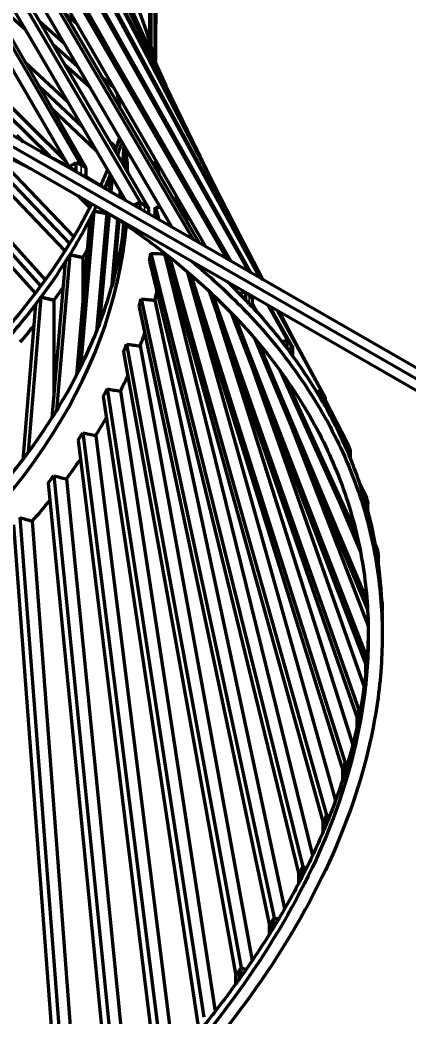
# Model space of a CAD drawing. Header units: inches. Extents: x -0.1 to 57.6, y -5.7 to 33.1.
# Drawn here: x 49.21 to 51.42, y 4.04 to 9.7 of the extents above; entities that cross this region are included whole.
import ezdxf

# ---------------------------------------------------------------- set-up
doc = ezdxf.new("R2010")
doc.units = ezdxf.units.IN
doc.header["$LTSCALE"] = 0.75
doc.header["$MEASUREMENT"] = 0
doc.layers.add('Visible', color=7, linetype='Continuous', lineweight=70)
doc.layers.add('Visible Narrow', color=7, linetype='Continuous', lineweight=35)

msp = doc.modelspace()

# ---------------------------------------------------------------- linework, layer by layer
at = {"layer": 'Visible', "extrusion": (0, 0.817547, -0.575862)}
for p, q in [((47.8861, 11.7425), (49.5554, 8.877)), ((47.8305, 11.7105), (49.4858, 8.869)), ((47.9418, 11.7105), (49.5832, 8.8609)), ((57.6443, 4.1623), (44.8607, 11.5239)), ((48.1436, 11.5205), (49.8057, 8.6763)), ((48.2027, 11.5505), (49.8891, 8.6666)), ((48.2547, 11.5165), (49.939, 8.6316)), ((57.6443, 4.098), (44.8607, 11.4596)), ((44.8607, 11.3954), (57.5329, 4.098)), ((48.4976, 11.3474), (50.191, 8.4544)), ((48.4354, 11.3196), (50.0702, 8.524)), ((48.5459, 11.3116), (50.224, 8.4354)), ((48.7047, 11.1086), (50.2604, 8.4145)), ((48.7698, 11.1341), (50.3826, 8.3441)), ((48.8141, 11.0966), (50.4051, 8.3311)), ((48.9505, 10.8882), (49.7117, 9.5364)), ((49.0183, 10.9113), (50.505, 8.2736)), ((49.0583, 10.8723), (50.5183, 8.2659)), ((49.2419, 10.68), (50.5687, 8.2369)), ((49.2776, 10.6396), (50.5745, 8.2336)), ((49.4399, 10.4411), (50.5856, 8.2272)), ((49.4711, 10.3995), (50.5297, 8.3358)), ((49.6114, 10.1955), (50.3084, 8.7673)), ((49.6381, 10.1528), (50.1916, 9.0071)), ((49.9428, 10.1587), (49.9428, 9.5863)), ((49.9428, 10.1587), (49.9428, 9.5863)), ((49.9428, 10.1587), (49.9428, 9.5863)), ((49.9428, 10.1587), (49.9428, 9.5863)), ((49.9428, 10.1587), (49.9428, 9.5863)), ((49.9502, 10.1135), (49.9502, 9.5621)), ((49.9502, 10.1135), (49.9502, 9.5621)), ((49.9502, 10.1135), (49.9502, 9.5621)), ((49.9502, 10.1135), (49.9502, 9.5621)), ((49.9502, 10.1135), (49.9502, 9.5621)), ((49.7558, 9.9441), (50.0364, 9.3283)), ((49.7778, 9.9006), (49.947, 9.525)), ((49.9738, 9.8974), (49.9738, 9.4786)), ((49.9738, 9.8974), (49.9738, 9.4786)), ((49.9738, 9.8974), (49.9738, 9.4786)), ((49.9738, 9.8974), (49.9738, 9.4786)), ((49.9738, 9.8974), (49.9738, 9.4786)), ((49.2391, 9.6459), (49.0169, 9.844)), ((49.2391, 9.6459), (49.0169, 9.844)), ((49.9763, 9.8521), (49.9763, 9.4692)), ((49.9763, 9.8521), (49.9763, 9.4692)), ((49.9763, 9.8521), (49.9763, 9.4692)), ((49.9763, 9.8521), (49.9763, 9.4692)), ((49.9763, 9.8521), (49.9763, 9.4692)), ((49.4606, 9.5664), (49.3201, 9.6917)), ((49.4606, 9.5664), (49.3201, 9.6917)), ((49.5277, 9.6833), (49.4648, 9.7367)), ((49.5277, 9.6833), (49.4648, 9.7367)), ((49.9763, 9.6355), (49.9763, 9.6355)), ((49.9763, 9.6355), (49.9763, 9.4692)), ((49.9763, 9.6355), (49.9763, 9.6355)), ((49.9763, 9.6355), (49.9763, 9.4692)), ((49.9763, 9.6355), (49.9763, 9.6355)), ((49.9763, 9.6355), (49.9763, 9.4692)), ((49.9763, 9.6355), (49.9763, 9.6355)), ((49.9763, 9.6355), (49.9763, 9.4692)), ((49.9763, 9.6355), (49.9763, 9.6355)), ((49.9763, 9.6355), (49.9763, 9.4692)), ((49.5367, 9.4362), (49.3959, 9.5618)), ((49.5367, 9.4362), (49.3959, 9.5618)), ((49.4803, 9.2332), (49.2374, 9.4612)), ((49.4803, 9.2332), (49.2374, 9.4612)), ((49.6049, 9.3197), (49.4638, 9.4455)), ((49.6049, 9.3197), (49.4638, 9.4455)), ((49.7381, 9.3189), (49.6764, 9.3739)), ((49.7381, 9.3189), (49.6764, 9.3739)), ((49.4689, 8.898), (49.0577, 9.3053)), ((49.4689, 8.898), (49.0577, 9.3053)), ((49.5609, 9.0952), (49.3155, 9.3256)), ((49.5609, 9.0952), (49.3155, 9.3256)), ((49.2953, 8.1497), (48.3037, 9.2512)), ((49.2953, 8.1497), (48.3037, 9.2512)), ((49.7721, 9.2263), (49.7522, 9.2441)), ((49.7721, 9.2263), (49.7522, 9.2441)), ((49.3266, 8.1913), (48.4014, 9.219)), ((49.3266, 8.1913), (48.4014, 9.219)), ((49.3517, 8.2257), (48.4826, 9.1911)), ((49.3517, 8.2257), (48.4826, 9.1911)), ((49.6391, 8.9614), (49.3913, 9.1941)), ((49.6391, 8.9614), (49.3913, 9.1941)), ((49.3782, 8.9255), (49.1361, 9.1654)), ((49.3782, 8.9255), (49.1361, 9.1654)), ((49.4632, 8.39), (48.8217, 9.0622)), ((49.4632, 8.39), (48.8217, 9.0622)), ((49.4899, 8.4327), (48.9346, 9.0145)), ((49.4899, 8.4327), (48.9346, 9.0145)), ((49.2282, 9.0088), (49.19, 9.0467)), ((49.2282, 9.0088), (49.19, 9.0467)), ((49.513, 8.4708), (49.038, 8.9685)), ((49.513, 8.4708), (49.038, 8.9685)), ((49.7531, 8.9771), (49.7182, 9.0098)), ((49.7531, 8.9771), (49.7182, 9.0098)), ((49.798, 8.9894), (49.7892, 8.8882)), ((49.798, 8.9894), (49.7892, 8.8882)), ((49.798, 8.9894), (49.7892, 8.8882)), ((49.798, 8.9894), (49.7892, 8.8882)), ((49.798, 8.9894), (49.7892, 8.8882)), ((49.8053, 8.9769), (49.7965, 8.8756)), ((49.8053, 8.9769), (49.7965, 8.8756)), ((49.8053, 8.9769), (49.7965, 8.8756)), ((49.8053, 8.9769), (49.7965, 8.8756)), ((49.8053, 8.9769), (49.7965, 8.8756)), ((49.9738, 8.9002), (49.9987, 8.8217)), ((49.4844, 8.8682), (49.5275, 8.893)), ((49.5275, 8.844), (49.5275, 8.893)), ((49.5832, 8.8119), (49.5832, 8.8609)), ((49.7189, 8.8221), (49.7113, 8.7344)), ((49.7189, 8.8221), (49.7113, 8.7344)), ((49.7189, 8.8221), (49.7113, 8.7344)), ((49.7189, 8.8221), (49.7113, 8.7344)), ((49.7189, 8.8221), (49.7113, 8.7344)), ((49.7307, 8.8047), (49.724, 8.7265)), ((49.7307, 8.8047), (49.724, 8.7265)), ((49.7307, 8.8047), (49.724, 8.7265)), ((49.7307, 8.8047), (49.724, 8.7265)), ((49.7307, 8.8047), (49.724, 8.7265)), ((49.7753, 8.7284), (49.7724, 8.6955)), ((49.7753, 8.7284), (49.7724, 8.6955)), ((49.7753, 8.7284), (49.7724, 8.6955)), ((49.7753, 8.7284), (49.7724, 8.6955)), ((49.7753, 8.7284), (49.7724, 8.6955)), ((49.6046, 8.636), (49.538, 8.702)), ((49.6046, 8.636), (49.538, 8.702)), ((49.7826, 8.7158), (49.7804, 8.6908)), ((49.7826, 8.7158), (49.7804, 8.6908)), ((49.7826, 8.7158), (49.7804, 8.6908)), ((49.7826, 8.7158), (49.7804, 8.6908)), ((49.7826, 8.7158), (49.7804, 8.6908)), ((50.0929, 8.7045), (50.1307, 8.5953)), ((49.6266, 8.6151), (49.551, 7.7272)), ((49.6266, 8.6151), (49.551, 7.7272)), ((49.6266, 8.6151), (49.551, 7.7272)), ((49.6266, 8.6151), (49.551, 7.7272)), ((49.6266, 8.6151), (49.551, 7.7272)), ((49.6999, 8.6029), (49.6266, 8.6151)), ((49.6266, 8.6151), (49.6999, 8.6029)), ((49.6999, 8.6029), (49.6266, 8.6151)), ((49.6999, 8.6029), (49.6266, 8.6151)), ((49.6999, 8.6029), (49.6266, 8.6151)), ((49.8525, 8.6493), (49.8891, 8.6666)), ((49.8891, 8.6283), (49.8891, 8.6666)), ((49.939, 8.5995), (49.939, 8.6316)), ((49.9763, 8.6383), (49.9965, 8.5664)), ((50.1197, 8.6581), (50.1585, 8.5478)), ((49.6046, 8.5716), (49.529, 7.6837)), ((49.6046, 8.5716), (49.529, 7.6837)), ((49.6046, 8.5716), (49.529, 7.6837)), ((49.6046, 8.5716), (49.529, 7.6837)), ((49.6046, 8.5716), (49.529, 7.6837)), ((49.7004, 8.6084), (49.642, 7.9315)), ((49.7004, 8.6084), (49.642, 7.9315)), ((49.7004, 8.6084), (49.642, 7.9315)), ((49.7004, 8.6084), (49.642, 7.9315)), ((49.7004, 8.6084), (49.642, 7.9315)), ((49.7131, 8.6011), (49.6592, 7.9757)), ((49.7131, 8.6011), (49.6592, 7.9757)), ((49.7131, 8.6011), (49.6592, 7.9757)), ((49.7131, 8.6011), (49.6592, 7.9757)), ((49.7131, 8.6011), (49.6592, 7.9757)), ((49.7615, 8.5696), (49.7278, 8.1828)), ((49.7615, 8.5696), (49.7278, 8.1828)), ((49.7615, 8.5696), (49.7278, 8.1828)), ((49.7615, 8.5696), (49.7278, 8.1828)), ((49.7615, 8.5696), (49.7278, 8.1828)), ((49.7694, 8.5643), (49.7401, 8.2276)), ((49.7694, 8.5643), (49.7401, 8.2276)), ((49.7694, 8.5643), (49.7401, 8.2276)), ((49.7694, 8.5643), (49.7401, 8.2276)), ((49.7694, 8.5643), (49.7401, 8.2276)), ((49.9738, 8.593), (49.9783, 8.5769)), ((49.7956, 8.5467), (49.786, 8.4368)), ((49.7956, 8.5467), (49.786, 8.4368)), ((49.7956, 8.5467), (49.786, 8.4368)), ((49.7956, 8.5467), (49.786, 8.4368)), ((49.7956, 8.5467), (49.786, 8.4368)), ((49.7989, 8.5445), (49.7934, 8.482)), ((49.7989, 8.5445), (49.7934, 8.482)), ((49.7989, 8.5445), (49.7934, 8.482)), ((49.7989, 8.5445), (49.7934, 8.482)), ((49.7989, 8.5445), (49.7934, 8.482)), ((49.4899, 8.3683), (49.4158, 7.4831)), ((49.4899, 8.3683), (49.4158, 7.4831)), ((49.4899, 8.3683), (49.4158, 7.4831)), ((49.4899, 8.3683), (49.4158, 7.4831)), ((49.4899, 8.3683), (49.4158, 7.4831)), ((49.564, 8.353), (49.4899, 8.3683)), ((49.4899, 8.3683), (49.564, 8.353)), ((49.564, 8.353), (49.4899, 8.3683)), ((49.564, 8.353), (49.4899, 8.3683)), ((49.564, 8.353), (49.4899, 8.3683)), ((49.564, 8.353), (49.564, 8.0948)), ((49.564, 8.353), (49.564, 8.0948)), ((49.564, 8.353), (49.564, 8.0948)), ((49.564, 8.353), (49.564, 8.0948)), ((49.564, 8.353), (49.564, 8.0948)), ((49.9428, 8.3317), (50.79, 4.8448)), ((49.9502, 8.3769), (50.8125, 4.8882)), ((50.0286, 8.3726), (50.8687, 4.9536)), ((50.0349, 8.3722), (50.9293, 5.1382)), ((50.0557, 8.3557), (50.9477, 5.1823)), ((49.4632, 8.3257), (49.3892, 7.4404)), ((49.4632, 8.3257), (49.3892, 7.4404)), ((49.4632, 8.3257), (49.3892, 7.4404)), ((49.4632, 8.3257), (49.3892, 7.4404)), ((49.4632, 8.3257), (49.3892, 7.4404)), ((50.157, 8.2723), (50.9984, 5.2642)), ((50.1578, 8.2716), (51.0403, 5.4356)), ((50.1779, 8.2543), (51.0543, 5.4802)), ((50.2809, 8.1617), (51.1212, 5.7361)), ((49.3266, 8.127), (49.2544, 7.2444)), ((49.3266, 8.127), (49.2544, 7.2444)), ((49.3266, 8.127), (49.2544, 7.2444)), ((49.3266, 8.127), (49.2544, 7.2444)), ((49.3266, 8.127), (49.2544, 7.2444)), ((49.3989, 8.109), (49.3266, 8.127)), ((49.3266, 8.127), (49.3989, 8.109)), ((49.3989, 8.109), (49.3266, 8.127)), ((49.3989, 8.109), (49.3266, 8.127)), ((49.3989, 8.109), (49.3266, 8.127)), ((49.3989, 8.109), (49.3989, 7.5567)), ((49.3989, 8.109), (49.3989, 7.5567)), ((49.3989, 8.109), (49.3989, 7.5567)), ((49.3989, 8.109), (49.3989, 7.5567)), ((49.3989, 8.109), (49.3989, 7.5567)), ((49.8957, 8.1169), (50.6503, 4.5986)), ((49.9734, 8.1098), (50.7102, 4.6506)), ((50.3006, 8.1431), (51.1306, 5.7811)), ((50.4531, 8.1475), (50.4841, 8.1571)), ((50.4897, 8.1098), (50.4897, 8.1539)), ((50.5157, 8.139), (50.5272, 8.119)), ((50.5272, 8.0699), (50.5272, 8.119)), ((49.2953, 8.0853), (49.2231, 7.2028)), ((49.2953, 8.0853), (49.2231, 7.2028)), ((49.2953, 8.0853), (49.2231, 7.2028)), ((49.2953, 8.0853), (49.2231, 7.2028)), ((49.2953, 8.0853), (49.2231, 7.2028)), ((49.8834, 8.0721), (50.624, 4.5559)), ((50.5272, 8.0882), (50.554, 8.0406)), ((50.5272, 8.0743), (50.5311, 8.0656)), ((50.6122, 8.0834), (50.7252, 7.8829)), ((50.6246, 8.0763), (50.7562, 7.8413)), ((50.6703, 8.0499), (50.9168, 7.596)), ((50.3297, 8.0209), (51.0969, 5.5831)), ((50.4067, 8.0382), (51.1702, 6.0388)), ((50.4265, 8.0175), (51.1746, 6.084)), ((50.6749, 8.0473), (50.9413, 7.553)), ((50.6803, 8.0442), (50.7697, 7.8714)), ((50.5386, 7.8933), (51.1811, 6.3522)), ((50.6934, 7.8751), (50.7252, 7.8829)), ((50.7252, 7.8339), (50.7252, 7.8829)), ((49.8129, 7.8594), (50.4628, 4.3141)), ((49.8897, 7.8495), (50.5251, 4.3548)), ((50.5593, 7.8689), (51.1777, 6.4037)), ((50.7562, 7.7922), (50.7562, 7.8413)), ((49.7957, 7.8151), (50.4328, 4.2722)), ((50.5221, 7.7358), (51.1609, 5.9124)), ((50.6854, 7.7078), (51.1336, 6.714)), ((50.7098, 7.6738), (51.1205, 6.7732)), ((49.7022, 7.6053), (50.2513, 4.0352)), ((50.8905, 7.5911), (50.9168, 7.596)), ((50.9168, 7.547), (50.9168, 7.596)), ((49.6802, 7.5618), (50.2179, 3.9941)), ((49.7778, 7.5927), (50.315, 4.0661)), ((50.9413, 7.5039), (50.9413, 7.553)), ((50.9413, 7.5397), (51.0649, 7.3008)), ((50.743, 7.4031), (51.1848, 6.2588)), ((49.5373, 7.3132), (49.9804, 3.7221)), ((49.564, 7.3558), (50.0172, 3.7622)), ((49.6381, 7.3405), (50.0814, 3.7848)), ((51.0448, 7.2981), (51.0649, 7.3008)), ((51.0649, 7.2519), (51.0649, 7.3008)), ((51.0832, 7.2077), (51.0832, 7.2567)), ((49.3989, 7.1118), (49.7615, 3.4958)), ((49.4711, 7.0938), (49.8256, 3.5109)), ((51.1282, 7.0873), (51.1709, 6.9998)), ((49.3676, 7.0702), (49.7217, 3.4567)), ((51.0157, 6.9753), (51.1406, 6.679)), ((51.157, 6.9985), (51.1709, 6.9998)), ((51.1709, 6.9508), (51.1709, 6.9998)), ((51.1831, 6.906), (51.1831, 6.955)), ((49.2075, 6.8742), (49.4854, 3.2361)), ((49.1717, 6.8338), (49.4426, 3.1981)), ((49.2776, 6.8536), (49.549, 3.2446)), ((51.2236, 6.7229), (51.2363, 6.695)), ((51.2286, 6.6946), (51.2363, 6.695)), ((51.2363, 6.6462), (51.2363, 6.695)), ((51.2427, 6.601), (51.2427, 6.6498)), ((51.2612, 6.3929), (51.2631, 6.3884)), ((51.2614, 6.3884), (51.2631, 6.3884)), ((51.2631, 6.3409), (51.2631, 6.3884)), ((51.2639, 6.2984), (51.2639, 6.343)), ((51.264, 6.2711), (51.264, 6.2067)), ((51.1746, 6.084), (51.1786, 6.0839)), ((51.1746, 6.035), (51.1746, 6.084)), ((51.1702, 5.9897), (51.1702, 6.0388)), ((51.1746, 6.035), (51.1746, 6.035)), ((51.1702, 5.9897), (51.1702, 5.9897)), ((51.1306, 5.7811), (51.1399, 5.7804)), ((51.1306, 5.732), (51.1306, 5.7811)), ((51.1212, 5.687), (51.1212, 5.7361)), ((51.1306, 5.732), (51.1306, 5.732)), ((51.1213, 5.687), (51.1212, 5.687)), ((51.0543, 5.4802), (51.0686, 5.4787)), ((51.0543, 5.4311), (51.0543, 5.4802)), ((51.0403, 5.3865), (51.0403, 5.4356)), ((51.0404, 5.3865), (51.0403, 5.3865)), ((51.0544, 5.4311), (51.0543, 5.4311)), ((50.9477, 5.1823), (50.9664, 5.1797)), ((50.9477, 5.1332), (50.9477, 5.1823)), ((50.9293, 5.0892), (50.9293, 5.1382)), ((50.9478, 5.1332), (50.9477, 5.1332)), ((50.9294, 5.0891), (50.9293, 5.0892)), ((50.8125, 4.8882), (50.8352, 4.8843)), ((50.8125, 4.8392), (50.8125, 4.8882)), ((50.79, 4.7957), (50.79, 4.8448)), ((50.8125, 4.8391), (50.8125, 4.8392)), ((50.7901, 4.7957), (50.79, 4.7957)), ((50.6503, 4.5986), (50.6767, 4.5932)), ((50.6503, 4.5496), (50.6503, 4.5986)), ((50.624, 4.5068), (50.624, 4.5559)), ((50.6504, 4.5495), (50.6503, 4.5496)), ((50.624, 4.5068), (50.624, 4.5068)), ((50.4628, 4.3141), (50.4924, 4.3071)), ((50.4628, 4.265), (50.4628, 4.3141)), ((50.4328, 4.2231), (50.4328, 4.2722)), ((50.4629, 4.265), (50.4628, 4.265)), ((50.4329, 4.2231), (50.4328, 4.2231))]:
    msp.add_line(p, q, dxfattribs=at)
at = {"layer": 'Visible'}
for centre, radius, start, end in [((48.0001, 5.7316), 3.4429, 43.2337, 46.1232), ((48.4433, 6.1029), 2.8641, 29.7817, 36.6632)]:
    msp.add_arc(centre, radius, start, end, dxfattribs=at)
at = {"layer": 'Visible', "extrusion": (-2.08167e-16, -1.38778e-16, -1)}
for centre, radius, start, end in [((-48.6544, 6.2264), 2.6196, 150.2691, 157.4779), ((-46.3643, 7.1712), 5.0244, 212.0251, 215.3392)]:
    msp.add_arc(centre, radius, start, end, dxfattribs=at)
at = {"layer": 'Visible', "extrusion": (-2.77556e-16, -3.46945e-16, -1)}
msp.add_arc((-48.7698, 6.2745), 2.4945, 157.4837, 164.8044, dxfattribs=at)
at = {"layer": 'Visible', "extrusion": (-2.08167e-16, -3.46945e-16, -1)}
msp.add_arc((-48.7466, 6.2742), 2.5174, 172.0268, 179.0331, dxfattribs=at)
at = {"layer": 'Visible', "extrusion": (-2.77556e-16, -2.08167e-16, -1)}
for centre, radius, start, end in [((-48.542, 6.2721), 2.6433, 180.7213, 185.1466), ((-48.3186, 6.2956), 2.868, 186.1227, 191.3326), ((-47.3509, 6.6091), 3.8879, 203.0141, 207.0817)]:
    msp.add_arc(centre, radius, start, end, dxfattribs=at)
at = {"layer": 'Visible'}
for centre, major_axis, start_param, end_param in [((42.7394, 8.8432), (7.3181, 0), 0.144211, 2.879793), ((42.7394, 8.7466), (7.0819, 0), 0.224761, 0.226995), ((42.7394, 8.7466), (-7.0819, 0), 3.253334, 3.27286), ((42.7394, 8.7466), (7.0819, 0), 0.021959, 0.054157), ((42.7394, 9.8082), (7.1606, 0), -0.288241, -0.282843), ((42.7394, 9.8082), (7.1606, 0), -0.288241, -0.282843), ((42.7394, 8.7466), (7.0819, 0), -1.308997, -0.051746), ((42.7394, 8.8432), (-7.0819, 0), 3.052904, 3.067767), ((42.7394, 8.8432), (7.0819, 0), -0.099807, -0.088688), ((42.7394, 9.8082), (-7.1606, 0), 2.790519, 2.801516), ((42.7394, 9.8082), (-7.1606, 0), 2.790519, 2.801516), ((42.7394, 8.8432), (-7.0819, 0), 2.990072, 3.041786), ((42.7394, 8.7466), (7.3181, 0), -0.088868, -0.087912), ((42.7394, 8.8432), (7.0819, 0), -0.162639, -0.15152), ((42.7394, 9.8082), (7.1606, 0), -0.413905, -0.402909), ((42.7394, 9.8082), (7.1606, 0), -0.413905, -0.402909), ((42.7394, 8.8432), (-7.0819, 0), 2.92724, 2.978954), ((42.7394, 8.7466), (-7.3181, 0), 2.989893, 3.001098), ((42.7394, 8.8432), (-7.0819, 0), 2.916122, 2.92724), ((42.7394, 8.8432), (7.0819, 0), -0.277184, -0.225471), ((42.7394, 8.7466), (7.3181, 0), -0.214532, -0.197403), ((42.7394, 8.8432), (-7.0819, 0), 2.85329, 2.864409), ((42.7394, 8.8432), (7.0819, 0), -0.340016, -0.288303), ((42.7394, 8.7466), (-7.3181, 0), 2.864229, 2.886015), ((42.7394, 8.8432), (-7.0819, 0), 2.790458, 2.801577), ((42.7394, 8.8432), (-7.0819, 0), 2.738745, 2.790458), ((42.7394, 8.7466), (-7.3181, 0), 2.801397, 2.826943), ((42.7394, 8.8432), (-7.0819, 0), 2.675913, 2.727626), ((42.7394, 8.8432), (-7.0819, 0), 2.727626, 2.738745), ((42.7394, 8.7466), (7.3181, 0), -0.403027, -0.374376), ((42.7394, 8.7466), (-7.3181, 0), 2.675734, 2.706998)]:
    msp.add_ellipse(centre, major_axis=major_axis, ratio=0.575862, start_param=start_param, end_param=end_param, dxfattribs=at)
at = {"layer": 'Visible', "extrusion": (-2.9383e-16, 4.85723e-16, -1)}
for major_axis, start_param, end_param in [((7.2394, 0), -0.025978, 0.025978), ((-7.2394, 0), 3.47097, 3.481729), ((7.2394, 0), 0.441248, 0.465801)]:
    msp.add_ellipse((42.7394, 9.7438), major_axis=major_axis, ratio=0.575862, start_param=start_param, end_param=end_param, dxfattribs=at)
at = {"layer": 'Visible', "extrusion": (-3.49588e-16, 4.16334e-16, -1)}
for centre, major_axis, start_param, end_param in [((42.7394, 9.8082), (-7.1606, 0), 3.330656, 3.348661), ((42.7394, 9.7438), (7.1606, 0), 0.224998, 0.22541), ((42.7394, 9.8082), (7.1606, 0), 0.282843, 1.308997), ((42.7394, 9.7438), (7.1606, 0), 0.277245, 0.288241), ((42.7394, 9.7438), (7.1606, 0), 0.340077, 0.351073), ((42.7394, 9.7438), (-7.1606, 0), 3.544502, 3.555498), ((42.7394, 9.7438), (-7.1606, 0), 3.555498, 3.607333)]:
    msp.add_ellipse(centre, major_axis=major_axis, ratio=0.575862, start_param=start_param, end_param=end_param, dxfattribs=at)
at = {"layer": 'Visible', "extrusion": (-3.16682e-16, 4.85723e-16, -1)}
for major_axis, start_param, end_param in [((-7.1606, 0), 3.320428, 3.33876), ((7.1606, 0), 0.22541, 0.243727), ((-7.1606, 0), 3.411795, 3.418838), ((7.1606, 0), 0.288241, 0.340077), ((7.1606, 0), 0.351073, 0.402909)]:
    msp.add_ellipse((42.7394, 9.7438), major_axis=major_axis, ratio=0.575862, start_param=start_param, end_param=end_param, dxfattribs=at)
at = {"layer": 'Visible', "extrusion": (-2.79266e-16, 2.77556e-16, -1)}
for centre, major_axis, start_param, end_param in [((42.7394, 9.8082), (7.1606, 0), 0.234458, 0.25639), ((42.7394, 9.7438), (7.1606, 0), 0.224998, 0.22541), ((42.7394, 9.7438), (7.1606, 0), 0.224998, 0.22541), ((42.7394, 9.7438), (7.1606, 0), 0.224998, 0.22541), ((42.7394, 9.7438), (7.1606, 0), 0.224998, 0.22541), ((42.7394, 9.7438), (7.1606, 0), 0.277245, 0.288241), ((42.7394, 9.7438), (7.1606, 0), 0.277245, 0.288241), ((42.7394, 9.7438), (7.1606, 0), 0.277245, 0.288241), ((42.7394, 9.7438), (7.1606, 0), 0.277245, 0.288241), ((42.7394, 9.7438), (-7.1606, 0), 3.48167, 3.492666), ((42.7394, 9.7438), (-7.1606, 0), 3.48167, 3.492666), ((42.7394, 9.7438), (-7.1606, 0), 3.48167, 3.492666), ((42.7394, 9.7438), (-7.1606, 0), 3.48167, 3.492666)]:
    msp.add_ellipse(centre, major_axis=major_axis, ratio=0.575862, start_param=start_param, end_param=end_param, dxfattribs=at)
at = {"layer": 'Visible', "extrusion": (-2.77556e-16, 4.85723e-16, -1)}
for major_axis, start_param, end_param in [((7.0819, 0), 0.088688, 0.099807), ((7.0819, 0), 0.088688, 0.099807), ((7.0819, 0), 0.088688, 0.099807), ((7.0819, 0), 0.088688, 0.099807), ((-7.0819, 0), 3.293113, 3.304232), ((-7.0819, 0), 3.293113, 3.304232), ((-7.0819, 0), 3.293113, 3.304232), ((-7.0819, 0), 3.293113, 3.304232)]:
    msp.add_ellipse((42.7394, 8.8432), major_axis=major_axis, ratio=0.575862, start_param=start_param, end_param=end_param, dxfattribs=at)
at = {"layer": 'Visible', "extrusion": (-2.59604e-16, 3.46945e-16, -1)}
msp.add_ellipse((42.7394, 9.7438), major_axis=(7.2394, 0), ratio=0.575862, start_param=0.384133, end_param=0.402969, dxfattribs=at)
at = {"layer": 'Visible', "extrusion": (-2.94009e-16, 4.16334e-16, -1)}
msp.add_ellipse((42.7394, 9.7438), major_axis=(-7.1606, 0), ratio=0.575862, start_param=3.544502, end_param=3.555498, dxfattribs=at)
msp.add_ellipse((42.7394, 9.7438), major_axis=(-7.1606, 0), ratio=0.575862, start_param=3.544502, end_param=3.555498, dxfattribs=at)
msp.add_ellipse((42.7394, 9.7438), major_axis=(-7.1606, 0), ratio=0.575862, start_param=3.544502, end_param=3.555498, dxfattribs=at)
msp.add_ellipse((42.7394, 9.7438), major_axis=(-7.1606, 0), ratio=0.575862, start_param=3.544502, end_param=3.555498, dxfattribs=at)
at = {"layer": 'Visible', "extrusion": (-2.77556e-16, 5.55112e-16, -1)}
msp.add_ellipse((42.7394, 8.8432), major_axis=(7.0819, 0), ratio=0.575862, start_param=0.214352, end_param=0.225471, dxfattribs=at)
msp.add_ellipse((42.7394, 8.8432), major_axis=(7.0819, 0), ratio=0.575862, start_param=0.214352, end_param=0.225471, dxfattribs=at)
msp.add_ellipse((42.7394, 8.8432), major_axis=(7.0819, 0), ratio=0.575862, start_param=0.214352, end_param=0.225471, dxfattribs=at)
msp.add_ellipse((42.7394, 8.8432), major_axis=(7.0819, 0), ratio=0.575862, start_param=0.214352, end_param=0.225471, dxfattribs=at)
at = {"layer": 'Visible', "extrusion": (-1.24815e-16, 4.16334e-16, -1)}
for start_param, end_param in [(0.277184, 0.288303), (0.277184, 0.288303), (0.277184, 0.288303), (0.277184, 0.288303), (0.340016, 0.351134), (0.340016, 0.351134), (0.340016, 0.351134), (0.340016, 0.351134), (0.402848, 0.413966), (0.402848, 0.413966), (0.402848, 0.413966), (0.402848, 0.413966)]:
    msp.add_ellipse((42.7394, 8.8432), major_axis=(7.0819, 0), ratio=0.575862, start_param=start_param, end_param=end_param, dxfattribs=at)
at = {"layer": 'Visible'}
for points, knots in [([(40.8354, 9.0774), (41.1016, 9.1545), (41.3708, 9.225), (41.6418, 9.2885), (42.0252, 9.3784), (42.4121, 9.4542), (42.7988, 9.5154), (43.1353, 9.5685), (43.4717, 9.6106), (43.8055, 9.6412), (44.096, 9.6678), (44.3845, 9.6857), (44.6695, 9.6949), (44.9176, 9.7029), (45.163, 9.7043), (45.4047, 9.699), (45.6151, 9.6945), (45.8227, 9.6849), (46.0269, 9.6703), (46.3781, 9.6451), (46.7191, 9.6053), (47.0468, 9.551), (47.2906, 9.5106), (47.5271, 9.4623), (47.7551, 9.4063), (48.0901, 9.3239), (48.4068, 9.2249), (48.7016, 9.1103), (48.9014, 9.0326), (49.0911, 8.9478), (49.27, 8.8563)], [5.127432, 5.127432, 5.127432, 5.127432, 5.224407, 5.224407, 5.224407, 5.361663, 5.361663, 5.361663, 5.481126, 5.481126, 5.481126, 5.585103, 5.585103, 5.585103, 5.6756, 5.6756, 5.6756, 5.754365, 5.754365, 5.754365, 5.889819, 5.889819, 5.889819, 5.990578, 5.990578, 5.990578, 6.138669, 6.138669, 6.138669, 6.239004, 6.239004, 6.239004, 6.239004]), ([(49.947, 9.525), (49.9588, 9.4988), (49.9708, 9.4723), (49.9852, 9.4408), (49.9874, 9.436), (49.9896, 9.4312)], [0, 0, 0, 0, 10.00016, 10.00016, 11.792509, 11.792509, 11.792509, 11.792509]), ([(50.1916, 9.0071), (50.2052, 8.9791), (50.2188, 8.9509), (50.2379, 8.9117), (50.2431, 8.9009), (50.2484, 8.8901)], [0, 0, 0, 0, 10.000099, 10.000099, 13.798158, 13.798158, 13.798158, 13.798158]), ([(49.7164, 8.5992), (49.8117, 8.5375), (49.9027, 8.4735), (49.9894, 8.4074), (50.1348, 8.2965), (50.268, 8.1795), (50.3882, 8.0571), (50.5045, 7.9388), (50.6086, 7.8153), (50.7002, 7.6873), (50.7887, 7.5636), (50.8655, 7.4356), (50.9302, 7.304), (50.9927, 7.1767), (51.0439, 7.0461), (51.0836, 6.9125), (51.1219, 6.7833), (51.1495, 6.6515), (51.1662, 6.5174), (51.1823, 6.3878), (51.1882, 6.2562), (51.1839, 6.123), (51.1798, 5.9942), (51.1661, 5.864), (51.1429, 5.7327), (51.0986, 5.4819), (51.0195, 5.2274), (50.9066, 4.9723), (50.8011, 4.7339), (50.6661, 4.495), (50.5031, 4.2582), (50.3507, 4.0369), (50.1739, 3.8174), (49.9742, 3.6018), (49.7876, 3.4004), (49.581, 3.2024), (49.3562, 3.0094), (49.1462, 2.829), (48.9203, 2.6531), (48.68, 2.4828), (48.4555, 2.3237), (48.2186, 2.1695), (47.9706, 2.0213), (47.9152, 1.9881), (47.8592, 1.9553), (47.8027, 1.9227)], [0.044181, 0.044181, 0.044181, 0.044181, 0.104319, 0.104319, 0.104319, 0.205174, 0.205174, 0.205174, 0.302679, 0.302679, 0.302679, 0.396947, 0.396947, 0.396947, 0.488085, 0.488085, 0.488085, 0.576197, 0.576197, 0.576197, 0.661383, 0.661383, 0.661383, 0.74374, 0.74374, 0.74374, 0.901063, 0.901063, 0.901063, 1.048064, 1.048064, 1.048064, 1.18542, 1.18542, 1.18542, 1.313765, 1.313765, 1.313765, 1.433689, 1.433689, 1.433689, 1.545744, 1.545744, 1.545744, 1.570796, 1.570796, 1.570796, 1.570796]), ([(50.5297, 8.3358), (50.545, 8.306), (50.5604, 8.2761), (50.5791, 8.2397), (50.5824, 8.2335), (50.5856, 8.2272)], [0, 0, 0, 0, 10.000052, 10.000052, 12.08552, 12.08552, 12.08552, 12.08552]), ([(50.1836, 8.3302), (50.2809, 8.2494), (50.372, 8.1657), (50.4568, 8.0794), (50.5746, 7.9594), (50.6802, 7.8343), (50.773, 7.7046), (50.8627, 7.5792), (50.9405, 7.4496), (51.0059, 7.3163), (51.0692, 7.1875), (51.1211, 7.0552), (51.1612, 6.9201), (51.2, 6.7895), (51.2279, 6.6562), (51.2447, 6.5207), (51.261, 6.3897), (51.267, 6.2567), (51.2627, 6.1222), (51.2585, 5.9921), (51.2447, 5.8606), (51.2212, 5.7281), (51.1765, 5.475), (51.0967, 5.2183), (50.9829, 4.9611), (50.8766, 4.7207), (50.7405, 4.48), (50.5763, 4.2415), (50.4228, 4.0186), (50.2447, 3.7975), (50.0436, 3.5805), (49.8558, 3.3777), (49.6479, 3.1784), (49.4216, 2.9841), (49.2103, 2.8026), (48.9829, 2.6255), (48.7411, 2.4542), (48.5152, 2.2941), (48.2768, 2.139), (48.0273, 1.9898), (47.9716, 1.9565), (47.9152, 1.9234), (47.8584, 1.8907)], [0.135048, 0.135048, 0.135048, 0.135048, 0.205174, 0.205174, 0.205174, 0.302679, 0.302679, 0.302679, 0.396947, 0.396947, 0.396947, 0.488085, 0.488085, 0.488085, 0.576197, 0.576197, 0.576197, 0.661383, 0.661383, 0.661383, 0.74374, 0.74374, 0.74374, 0.901063, 0.901063, 0.901063, 1.048064, 1.048064, 1.048064, 1.18542, 1.18542, 1.18542, 1.313765, 1.313765, 1.313765, 1.433689, 1.433689, 1.433689, 1.545744, 1.545744, 1.545744, 1.570796, 1.570796, 1.570796, 1.570796])]:
    msp.add_open_spline(points, degree=3, knots=knots, dxfattribs=at)
for points in [[(49.324, 8.9537), (49.3935, 8.9181), (49.4613, 8.8815), (49.5275, 8.844)], [(49.9738, 8.9002), (49.9758, 8.9003), (49.9778, 8.9003), (49.9798, 8.9003)], [(49.976, 8.8605), (49.9753, 8.8737), (49.9746, 8.887), (49.9738, 8.9002)], [(49.5275, 8.893), (49.5368, 8.8877), (49.5462, 8.8824), (49.5554, 8.877)], [(49.5554, 8.877), (49.5647, 8.8717), (49.574, 8.8663), (49.5832, 8.8609)], [(49.5832, 8.8119), (49.6484, 8.7738), (49.7119, 8.7347), (49.7737, 8.6947)], [(49.8891, 8.6666), (49.8975, 8.6608), (49.9058, 8.655), (49.9141, 8.6491)], [(49.9141, 8.6491), (49.9225, 8.6433), (49.9308, 8.6374), (49.939, 8.6316)], [(49.9738, 8.593), (49.9747, 8.6081), (49.9755, 8.6232), (49.9763, 8.6383)], [(49.9763, 8.6383), (49.9854, 8.6382), (49.9945, 8.638), (50.0036, 8.6379)], [(49.9428, 8.3317), (49.9453, 8.3468), (49.9477, 8.3618), (49.9502, 8.3769)], [(49.9502, 8.3769), (49.9763, 8.3755), (50.0025, 8.374), (50.0286, 8.3726)], [(49.8834, 8.0721), (49.8875, 8.087), (49.8916, 8.1019), (49.8957, 8.1169)], [(49.8957, 8.1169), (49.9216, 8.1145), (49.9475, 8.1121), (49.9734, 8.1098)], [(50.5001, 8.1479), (50.5029, 8.1449), (50.5057, 8.1419), (50.5085, 8.139)], [(50.5085, 8.139), (50.5148, 8.1323), (50.521, 8.1256), (50.5272, 8.119)], [(50.5085, 8.0899), (50.5928, 8.0003), (50.6702, 7.9079), (50.7408, 7.8131)], [(50.7252, 7.8829), (50.7304, 7.876), (50.7356, 7.8691), (50.7408, 7.8621)], [(49.7957, 7.8151), (49.8014, 7.8299), (49.8072, 7.8446), (49.8129, 7.8594)], [(49.8129, 7.8594), (49.8385, 7.8561), (49.8641, 7.8528), (49.8897, 7.8495)], [(50.7408, 7.8621), (50.746, 7.8552), (50.7511, 7.8482), (50.7562, 7.8413)], [(49.6802, 7.5618), (49.6875, 7.5763), (49.6949, 7.5908), (49.7022, 7.6053)], [(49.7022, 7.6053), (49.7274, 7.6011), (49.7526, 7.5969), (49.7778, 7.5927)], [(50.9168, 7.596), (50.9209, 7.5889), (50.9251, 7.5817), (50.9292, 7.5745)], [(50.9292, 7.5745), (50.9333, 7.5673), (50.9373, 7.5602), (50.9413, 7.553)], [(49.5373, 7.3132), (49.5462, 7.3274), (49.5551, 7.3416), (49.564, 7.3558)], [(49.564, 7.3558), (49.5887, 7.3507), (49.6134, 7.3456), (49.6381, 7.3405)], [(51.0649, 7.3008), (51.0681, 7.2935), (51.0712, 7.2862), (51.0742, 7.2788)], [(51.0742, 7.2788), (51.0773, 7.2715), (51.0803, 7.2641), (51.0832, 7.2567)], [(49.3676, 7.0702), (49.378, 7.0841), (49.3885, 7.0979), (49.3989, 7.1118)], [(49.3989, 7.1118), (49.423, 7.1058), (49.4471, 7.0998), (49.4711, 7.0938)], [(51.1709, 6.9998), (51.1731, 6.9923), (51.1751, 6.9849), (51.1772, 6.9774)], [(51.1772, 6.9774), (51.1792, 6.9699), (51.1812, 6.9625), (51.1831, 6.955)], [(51.1772, 6.9283), (51.2044, 6.8281), (51.2252, 6.7264), (51.2397, 6.6233)], [(49.2075, 6.8742), (49.2309, 6.8674), (49.2543, 6.8605), (49.2776, 6.8536)], [(51.2363, 6.695), (51.2375, 6.6875), (51.2386, 6.6799), (51.2397, 6.6724)], [(51.2397, 6.6724), (51.2407, 6.6649), (51.2417, 6.6573), (51.2427, 6.6498)], [(51.2631, 6.3884), (51.2633, 6.3808), (51.2635, 6.3733), (51.2636, 6.3657)], [(51.2636, 6.3657), (51.2638, 6.3581), (51.2638, 6.3506), (51.2639, 6.343)], [(51.2636, 6.3166), (51.2639, 6.3015), (51.264, 6.2863), (51.264, 6.2711)], [(51.1725, 6.0614), (51.1733, 6.0689), (51.1739, 6.0765), (51.1746, 6.084)], [(51.1702, 6.0388), (51.171, 6.0463), (51.1718, 6.0539), (51.1725, 6.0614)], [(51.1725, 6.0123), (51.1718, 6.0048), (51.171, 5.9973), (51.1702, 5.9897)], [(51.1725, 6.0123), (51.1718, 6.0048), (51.171, 5.9973), (51.1702, 5.9897)], [(51.1746, 6.035), (51.1739, 6.0274), (51.1733, 6.0199), (51.1725, 6.0123)], [(51.1746, 6.035), (51.174, 6.0274), (51.1733, 6.0199), (51.1725, 6.0123)], [(51.126, 5.7586), (51.1276, 5.7661), (51.1291, 5.7736), (51.1306, 5.7811)], [(51.1212, 5.7361), (51.1229, 5.7436), (51.1245, 5.7511), (51.126, 5.7586)], [(51.1306, 5.732), (51.1291, 5.7245), (51.1276, 5.717), (51.126, 5.7095)], [(51.1306, 5.732), (51.1291, 5.7245), (51.1276, 5.717), (51.126, 5.7095)], [(51.1213, 5.687), (51.1029, 5.6021), (51.0806, 5.5167), (51.0544, 5.4311)], [(51.126, 5.7095), (51.1245, 5.702), (51.1229, 5.6945), (51.1212, 5.687)], [(51.126, 5.7095), (51.1245, 5.702), (51.1229, 5.6945), (51.1213, 5.687)], [(51.0403, 5.4356), (51.0427, 5.443), (51.0451, 5.4504), (51.0475, 5.4579)], [(51.0475, 5.4579), (51.0498, 5.4653), (51.0521, 5.4727), (51.0543, 5.4802)], [(51.0404, 5.3865), (51.0132, 5.3023), (50.9824, 5.2178), (50.9478, 5.1332)], [(51.0475, 5.4088), (51.0451, 5.4014), (51.0427, 5.3939), (51.0403, 5.3865)], [(51.0475, 5.4088), (51.0451, 5.4014), (51.0428, 5.3939), (51.0404, 5.3865)], [(51.0543, 5.4311), (51.0521, 5.4237), (51.0498, 5.4163), (51.0475, 5.4088)], [(51.0544, 5.4311), (51.0521, 5.4237), (51.0498, 5.4163), (51.0475, 5.4088)], [(50.9293, 5.1382), (50.9325, 5.1455), (50.9356, 5.1529), (50.9386, 5.1602)], [(50.9386, 5.1602), (50.9417, 5.1676), (50.9447, 5.1749), (50.9477, 5.1823)], [(50.9386, 5.1112), (50.9356, 5.1038), (50.9325, 5.0965), (50.9293, 5.0892)], [(50.9386, 5.1112), (50.9356, 5.1038), (50.9325, 5.0965), (50.9294, 5.0891)], [(50.9477, 5.1332), (50.9447, 5.1259), (50.9417, 5.1185), (50.9386, 5.1112)], [(50.9478, 5.1332), (50.9447, 5.1259), (50.9417, 5.1185), (50.9386, 5.1112)], [(50.8014, 4.8665), (50.8051, 4.8737), (50.8088, 4.881), (50.8125, 4.8882)], [(50.79, 4.8448), (50.7938, 4.852), (50.7976, 4.8592), (50.8014, 4.8665)], [(50.8014, 4.8174), (50.7976, 4.8102), (50.7938, 4.8029), (50.79, 4.7957)], [(50.8014, 4.8174), (50.7976, 4.8102), (50.7938, 4.8029), (50.7901, 4.7957)], [(50.8125, 4.8392), (50.8088, 4.8319), (50.8051, 4.8246), (50.8014, 4.8174)], [(50.8125, 4.8391), (50.8088, 4.8319), (50.8051, 4.8247), (50.8014, 4.8174)], [(50.7901, 4.7957), (50.7469, 4.7136), (50.7004, 4.6315), (50.6504, 4.5495)], [(50.6373, 4.5772), (50.6417, 4.5843), (50.646, 4.5915), (50.6503, 4.5986)], [(50.624, 4.5559), (50.6285, 4.563), (50.6329, 4.5701), (50.6373, 4.5772)], [(50.6503, 4.5496), (50.646, 4.5424), (50.6417, 4.5353), (50.6373, 4.5282)], [(50.6504, 4.5495), (50.6461, 4.5424), (50.6417, 4.5353), (50.6373, 4.5282)], [(50.6373, 4.5282), (50.6329, 4.5211), (50.6285, 4.5139), (50.624, 4.5068)], [(50.6373, 4.5282), (50.6329, 4.521), (50.6285, 4.5139), (50.624, 4.5068)], [(50.448, 4.2931), (50.453, 4.3001), (50.4579, 4.3071), (50.4628, 4.3141)], [(50.4328, 4.2722), (50.4379, 4.2791), (50.4429, 4.2861), (50.448, 4.2931)], [(50.4628, 4.265), (50.4579, 4.258), (50.453, 4.251), (50.448, 4.244)], [(50.4629, 4.265), (50.4579, 4.258), (50.453, 4.251), (50.448, 4.244)], [(50.4329, 4.2231), (50.3755, 4.1438), (50.315, 4.0647), (50.2514, 3.9861)], [(50.448, 4.244), (50.4429, 4.2371), (50.4379, 4.2301), (50.4328, 4.2231)], [(50.448, 4.244), (50.443, 4.2371), (50.4379, 4.2301), (50.4329, 4.2231)]]:
    msp.add_open_spline(points, degree=3, dxfattribs=at)
at = {"layer": 'Visible Narrow', "extrusion": (0, 0.817547, -0.575862)}
for p, q in [((49.5554, 8.828), (49.5554, 8.877)), ((49.5554, 8.828), (49.5554, 8.8204)), ((49.9141, 8.6138), (49.9141, 8.6491)), ((50.5085, 8.0899), (50.5085, 8.139)), ((50.7408, 7.8131), (50.7408, 7.8621)), ((50.9292, 7.5255), (50.9292, 7.5745)), ((51.0742, 7.2298), (51.0742, 7.2788)), ((51.1772, 6.9283), (51.1772, 6.9774)), ((51.2397, 6.6233), (51.2397, 6.6724)), ((51.2636, 6.3166), (51.2636, 6.3657)), ((51.1725, 6.0123), (51.1725, 6.0614)), ((51.126, 5.7095), (51.126, 5.7586)), ((51.0475, 5.4088), (51.0475, 5.4579)), ((50.9386, 5.1112), (50.9386, 5.1602)), ((50.8014, 4.8174), (50.8014, 4.8665)), ((50.6373, 4.5282), (50.6373, 4.5772)), ((50.448, 4.244), (50.448, 4.2931))]:
    msp.add_line(p, q, dxfattribs=at)
at = {"layer": 'Visible Narrow'}
for points in [[(49.5275, 8.844), (49.5368, 8.8387), (49.5462, 8.8333), (49.5554, 8.828)], [(49.5554, 8.828), (49.5647, 8.8226), (49.574, 8.8173), (49.5832, 8.8119)]]:
    msp.add_open_spline(points, degree=3, dxfattribs=at)

doc.saveas('drawing.dxf')
